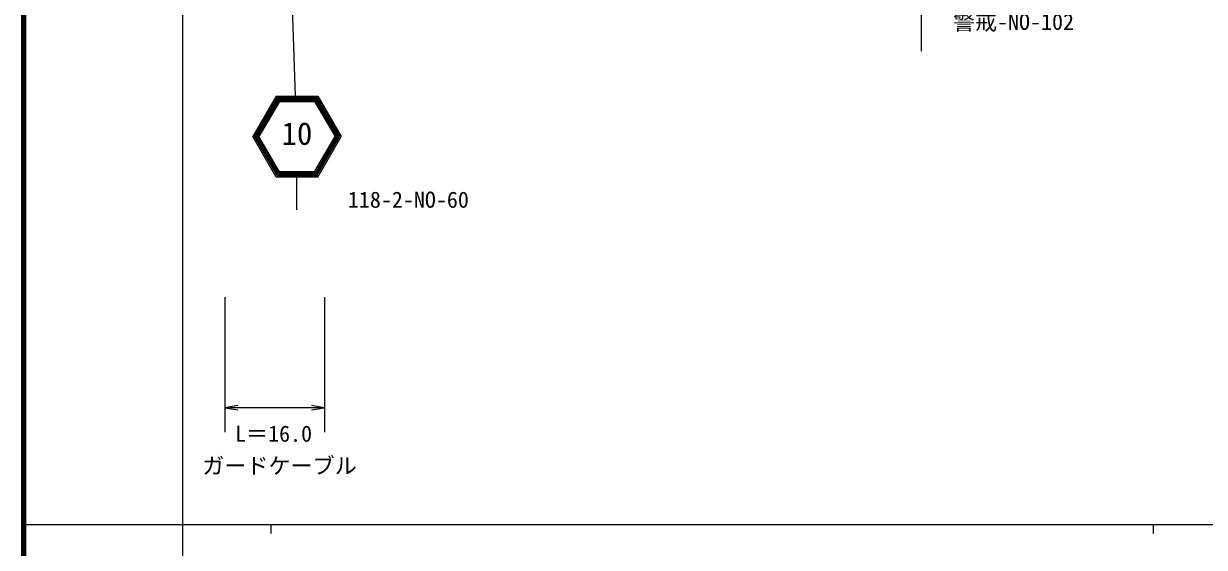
# Model space of a CAD drawing. Units: millimetres, scale not verified. Extents: x 40000 to 680000, y 20000 to 380000.
# Drawn here: x 40000 to 173818, y 202409 to 261794 of the extents above; entities that cross this region are included whole.
import ezdxf
from ezdxf.enums import TextEntityAlignment as Align

# ---------------------------------------------------------------- set-up
doc = ezdxf.new("R2010")
doc.units = ezdxf.units.MM
doc.header["$LTSCALE"] = 1000
for name, color, linetype, lineweight in [('M-STR-STR3', 7, 'Continuous', 25), ('M-STR-STRC', 7, 'Continuous', 25), ('M-TTL', 2, 'Continuous', 140), ('M-TTL-BAND', 7, 'Continuous', 25)]:
    doc.layers.add(name, color=color, linetype=linetype, lineweight=lineweight)
doc.styles.add('ＭＳ ゴシック', font='')
doc.styles.get('ＭＳ ゴシック').set_extended_font_data('MS Gothic')

# ---------------------------------------------------------------- blocks, each defined once
blk = doc.blocks.new('open_arrow')
at = {"color": 0, "linetype": 'Continuous', "lineweight": -2}
blk.add_lwpolyline([(7.5, 1.25), (0, 0), (7.5, -1.25)], dxfattribs=at)

msp = doc.modelspace()

# ---------------------------------------------------------------- linework, layer by layer
at = {"layer": 'M-STR-STR3'}
for p, q in [((62821, 230766), (62821, 215469)), ((74083, 230766), (74083, 215469)), ((74083, 218237), (62821, 218237))]:
    msp.add_line(p, q, dxfattribs=at)
at = {"layer": 'M-STR-STRC'}
for p, q in [((69156, 302809), (70764, 253578)), ((141737, 263453), (141737, 258657)), ((68636, 253578), (65980, 248978)), ((68722, 253428), (66153, 248978)), ((68809, 253278), (66326, 248978)), ((68895, 253128), (66499, 248978)), ((68982, 252978), (66673, 248978)), ((68636, 253578), (73328, 253578)), ((68722, 253428), (73242, 253428)), ((68809, 253278), (73155, 253278)), ((68895, 253128), (73069, 253128)), ((68982, 252978), (72982, 252978)), ((72982, 252978), (75291, 248978)), ((73069, 253128), (75465, 248978)), ((73155, 253278), (75638, 248978)), ((73242, 253428), (75811, 248978)), ((73328, 253578), (75984, 248978)), ((68636, 244378), (65980, 248978)), ((68722, 244528), (66153, 248978)), ((68809, 244678), (66326, 248978)), ((68895, 244828), (66499, 248978)), ((68982, 244978), (66673, 248978)), ((72982, 244978), (75291, 248978)), ((73069, 244828), (75465, 248978)), ((73155, 244678), (75638, 248978)), ((73242, 244528), (75811, 248978)), ((73328, 244378), (75984, 248978)), ((72982, 244978), (68982, 244978)), ((73328, 244378), (68636, 244378)), ((73242, 244528), (68722, 244528)), ((73155, 244678), (68809, 244678)), ((73069, 244828), (68895, 244828)), ((70933, 244378), (70933, 240678))]:
    msp.add_line(p, q, dxfattribs=at)
at = {"layer": 'M-TTL'}
msp.add_line((40000, 380000), (40000, 20000), dxfattribs=at)
at = {"layer": 'M-TTL-BAND'}
for p, q in [((58000, 370000), (58000, 20000)), ((40000, 205000), (579000, 205000)), ((68000, 205000), (68000, 204000)), ((168000, 205000), (168000, 204000))]:
    msp.add_line(p, q, dxfattribs=at)

# ---------------------------------------------------------------- block references
at = {"layer": 'M-STR-STR3', "xscale": 193, "yscale": 193}
msp.add_blockref('open_arrow', (62821, 218237), dxfattribs=at)
at = {"layer": 'M-STR-STR3', "xscale": 193, "yscale": 193, "rotation": 180}
msp.add_blockref('open_arrow', (74083, 218237), dxfattribs=at)

# ---------------------------------------------------------------- texts
at = {"layer": 'M-STR-STR3', "style": 'ＭＳ ゴシック'}
for s, p in [('L＝16.0', (63958, 215305)), ('ガードケーブル', (60251, 211667))]:
    msp.add_text(s, height=1833, dxfattribs=at).set_placement(p, align=Align.MIDDLE_LEFT)
at = {"layer": 'M-STR-STRC', "style": 'ＭＳ ゴシック'}
for s, height, p in [('警戒-NO-102', 1833, (145314, 260532)), ('10', 2566, (69232, 247277)), ('118-2-NO-60', 1833, (76747, 240365))]:
    msp.add_text(s, height=height, dxfattribs=at).set_placement(p, align=Align.BOTTOM_LEFT)

doc.saveas('drawing.dxf')
